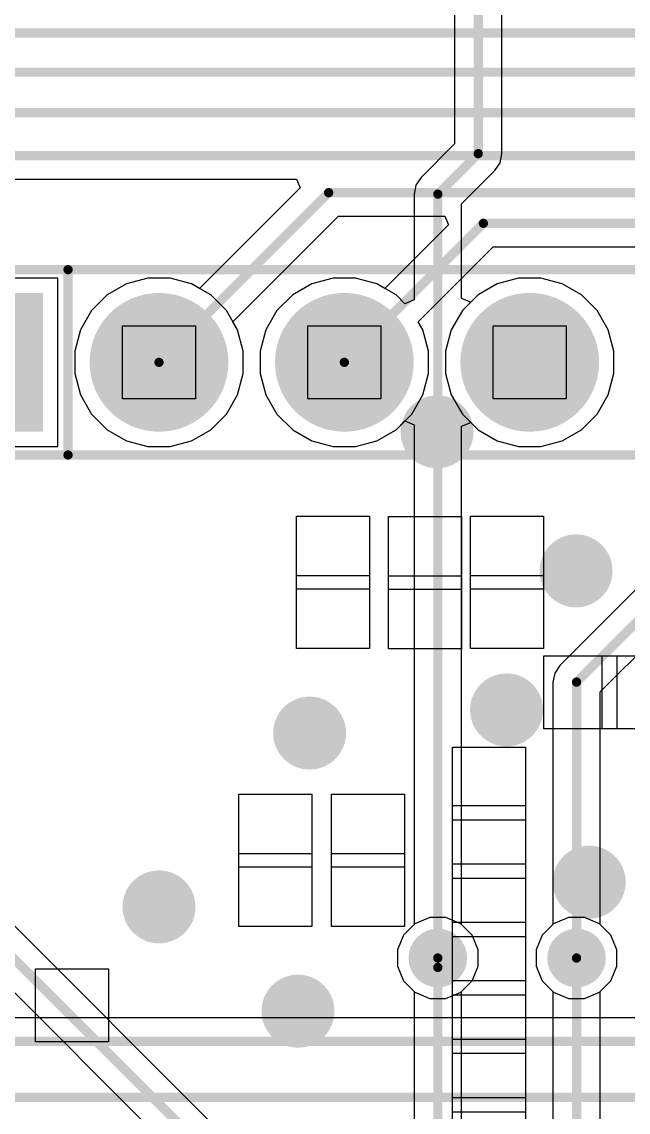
# Model space of a CAD drawing. Header units: millimetres. Extents: x -0.36 to 5.33, y -0.63 to 3.45.
# Drawn here: x 2.384 to 2.711, y 1.882 to 2.47 of the extents above; entities that cross this region are included whole.
import ezdxf

# ---------------------------------------------------------------- set-up
doc = ezdxf.new("R2010")
doc.units = ezdxf.units.MM
doc.header["$MEASUREMENT"] = 0
for name, color, linetype in [('BottomLayer', 5, 'Continuous'), ('BottomSolder', 6, 'Continuous'), ('Mechanical1', 6, 'Continuous'), ('MultiLayer', 9, 'Continuous'), ('PadHoleLayer', 156, 'Continuous'), ('TopLayer', 1, 'Continuous'), ('TopOverlay', 2, 'Continuous'), ('TopSolder', 216, 'Continuous'), ('ViaHoleLayer', 16, 'Continuous')]:
    doc.layers.add(name, color=color, linetype=linetype)

# ---------------------------------------------------------------- blocks, each defined once
blk = doc.blocks.new('HDR_1_8_TH______16')
at = {"layer": 'BottomLayer'}
blk.add_hatch(color=5, dxfattribs=at).paths.add_polyline_path([(-0.38543, 0.03543), (-0.31457, 0.03543), (-0.31457, -0.03543), (-0.38543, -0.03543)])
h = blk.add_hatch(color=5, dxfattribs=at)
edge = h.paths.add_edge_path()
edge.add_arc((-0.25, 0), 0.03543, 0, 360)
h = blk.add_hatch(color=5, dxfattribs=at)
edge = h.paths.add_edge_path()
edge.add_arc((-0.15, 0), 0.03543, 0, 360)
h = blk.add_hatch(color=5, dxfattribs=at)
edge = h.paths.add_edge_path()
edge.add_arc((-0.05, 0), 0.03543, 0, 360)
h = blk.add_hatch(color=5, dxfattribs=at)
edge = h.paths.add_edge_path()
edge.add_arc((0.05, 0), 0.03543, 0, 360)
h = blk.add_hatch(color=5, dxfattribs=at)
edge = h.paths.add_edge_path()
edge.add_arc((0.15, 0), 0.03543, 0, 360)
h = blk.add_hatch(color=5, dxfattribs=at)
edge = h.paths.add_edge_path()
edge.add_arc((0.25, 0), 0.03543, 0, 360)
h = blk.add_hatch(color=5, dxfattribs=at)
edge = h.paths.add_edge_path()
edge.add_arc((0.35, 0), 0.03543, 0, 360)
at = {"layer": 'BottomSolder'}
blk.add_hatch(color=6, dxfattribs=at).paths.add_polyline_path([(-0.38743, 0.03743), (-0.31257, 0.03743), (-0.31257, -0.03743), (-0.38743, -0.03743)])
h = blk.add_hatch(color=6, dxfattribs=at)
edge = h.paths.add_edge_path()
edge.add_arc((-0.25, 0), 0.03743, 0, 360)
h = blk.add_hatch(color=6, dxfattribs=at)
edge = h.paths.add_edge_path()
edge.add_arc((-0.15, 0), 0.03743, 0, 360)
h = blk.add_hatch(color=6, dxfattribs=at)
edge = h.paths.add_edge_path()
edge.add_arc((-0.05, 0), 0.03743, 0, 360)
h = blk.add_hatch(color=6, dxfattribs=at)
edge = h.paths.add_edge_path()
edge.add_arc((0.05, 0), 0.03743, 0, 360)
h = blk.add_hatch(color=6, dxfattribs=at)
edge = h.paths.add_edge_path()
edge.add_arc((0.15, 0), 0.03743, 0, 360)
h = blk.add_hatch(color=6, dxfattribs=at)
edge = h.paths.add_edge_path()
edge.add_arc((0.25, 0), 0.03743, 0, 360)
h = blk.add_hatch(color=6, dxfattribs=at)
edge = h.paths.add_edge_path()
edge.add_arc((0.35, 0), 0.03743, 0, 360)
at = {"layer": 'MultiLayer'}
blk.add_hatch(color=9, dxfattribs=at).paths.add_polyline_path([(-0.38543, 0.03543), (-0.31457, 0.03543), (-0.31457, -0.03543), (-0.38543, -0.03543)])
h = blk.add_hatch(color=9, dxfattribs=at)
edge = h.paths.add_edge_path()
edge.add_arc((-0.25, 0), 0.03543, 0, 360)
h = blk.add_hatch(color=9, dxfattribs=at)
edge = h.paths.add_edge_path()
edge.add_arc((-0.15, 0), 0.03543, 0, 360)
h = blk.add_hatch(color=9, dxfattribs=at)
edge = h.paths.add_edge_path()
edge.add_arc((-0.05, 0), 0.03543, 0, 360)
h = blk.add_hatch(color=9, dxfattribs=at)
edge = h.paths.add_edge_path()
edge.add_arc((0.05, 0), 0.03543, 0, 360)
h = blk.add_hatch(color=9, dxfattribs=at)
edge = h.paths.add_edge_path()
edge.add_arc((0.15, 0), 0.03543, 0, 360)
h = blk.add_hatch(color=9, dxfattribs=at)
edge = h.paths.add_edge_path()
edge.add_arc((0.25, 0), 0.03543, 0, 360)
h = blk.add_hatch(color=9, dxfattribs=at)
edge = h.paths.add_edge_path()
edge.add_arc((0.35, 0), 0.03543, 0, 360)
at = {"layer": 'PadHoleLayer'}
h = blk.add_hatch(color=156, dxfattribs=at)
edge = h.paths.add_edge_path()
edge.add_arc((-0.35, 0), 0.01969, 0, 360)
h = blk.add_hatch(color=156, dxfattribs=at)
edge = h.paths.add_edge_path()
edge.add_arc((-0.25, 0), 0.01969, 0, 360)
h = blk.add_hatch(color=156, dxfattribs=at)
edge = h.paths.add_edge_path()
edge.add_arc((-0.15, 0), 0.01969, 0, 360)
h = blk.add_hatch(color=156, dxfattribs=at)
edge = h.paths.add_edge_path()
edge.add_arc((-0.05, 0), 0.01969, 0, 360)
h = blk.add_hatch(color=156, dxfattribs=at)
edge = h.paths.add_edge_path()
edge.add_arc((0.05, 0), 0.01969, 0, 360)
h = blk.add_hatch(color=156, dxfattribs=at)
edge = h.paths.add_edge_path()
edge.add_arc((0.15, 0), 0.01969, 0, 360)
h = blk.add_hatch(color=156, dxfattribs=at)
edge = h.paths.add_edge_path()
edge.add_arc((0.25, 0), 0.01969, 0, 360)
h = blk.add_hatch(color=156, dxfattribs=at)
edge = h.paths.add_edge_path()
edge.add_arc((0.35, 0), 0.01969, 0, 360)
at = {"layer": 'TopLayer'}
blk.add_hatch(color=1, dxfattribs=at).paths.add_polyline_path([(-0.38543, 0.03543), (-0.31457, 0.03543), (-0.31457, -0.03543), (-0.38543, -0.03543)])
h = blk.add_hatch(color=1, dxfattribs=at)
edge = h.paths.add_edge_path()
edge.add_arc((-0.25, 0), 0.03543, 0, 360)
h = blk.add_hatch(color=1, dxfattribs=at)
edge = h.paths.add_edge_path()
edge.add_arc((-0.15, 0), 0.03543, 0, 360)
h = blk.add_hatch(color=1, dxfattribs=at)
edge = h.paths.add_edge_path()
edge.add_arc((-0.05, 0), 0.03543, 0, 360)
h = blk.add_hatch(color=1, dxfattribs=at)
edge = h.paths.add_edge_path()
edge.add_arc((0.05, 0), 0.03543, 0, 360)
h = blk.add_hatch(color=1, dxfattribs=at)
edge = h.paths.add_edge_path()
edge.add_arc((0.15, 0), 0.03543, 0, 360)
h = blk.add_hatch(color=1, dxfattribs=at)
edge = h.paths.add_edge_path()
edge.add_arc((0.25, 0), 0.03543, 0, 360)
h = blk.add_hatch(color=1, dxfattribs=at)
edge = h.paths.add_edge_path()
edge.add_arc((0.35, 0), 0.03543, 0, 360)
at = {"layer": 'TopSolder'}
blk.add_hatch(color=216, dxfattribs=at).paths.add_polyline_path([(-0.38743, 0.03743), (-0.31257, 0.03743), (-0.31257, -0.03743), (-0.38743, -0.03743)])
h = blk.add_hatch(color=216, dxfattribs=at)
edge = h.paths.add_edge_path()
edge.add_arc((-0.25, 0), 0.03743, 0, 360)
h = blk.add_hatch(color=216, dxfattribs=at)
edge = h.paths.add_edge_path()
edge.add_arc((-0.15, 0), 0.03743, 0, 360)
h = blk.add_hatch(color=216, dxfattribs=at)
edge = h.paths.add_edge_path()
edge.add_arc((-0.05, 0), 0.03743, 0, 360)
h = blk.add_hatch(color=216, dxfattribs=at)
edge = h.paths.add_edge_path()
edge.add_arc((0.05, 0), 0.03743, 0, 360)
h = blk.add_hatch(color=216, dxfattribs=at)
edge = h.paths.add_edge_path()
edge.add_arc((0.15, 0), 0.03743, 0, 360)
h = blk.add_hatch(color=216, dxfattribs=at)
edge = h.paths.add_edge_path()
edge.add_arc((0.25, 0), 0.03743, 0, 360)
h = blk.add_hatch(color=216, dxfattribs=at)
edge = h.paths.add_edge_path()
edge.add_arc((0.35, 0), 0.03743, 0, 360)
at = {"layer": 'TopOverlay', "const_width": 0.005}
for points in [[(-0.4, 0.05), (0.4, 0.05)], [(-0.4, -0.05), (-0.4, 0.05)], [(-0.29907, -0.05), (-0.29907, 0.05)], [(0.4, -0.05), (0.4, 0.05)], [(-0.4, -0.05), (0.4, -0.05)]]:
    blk.add_lwpolyline(points, dxfattribs=at)
at = {"layer": 'TopOverlay', "const_width": 0.0025}
for points in [[(-0.40125, 0.05, 1), (-0.39875, 0.05, 1)], [(-0.40125, 0.05, 1), (-0.39875, 0.05, 1)], [(-0.30032, 0.05, 1), (-0.29782, 0.05, 1)], [(0.39875, 0.05, 1), (0.40125, 0.05, 1)], [(0.39875, 0.05, 1), (0.40125, 0.05, 1)], [(-0.40125, -0.05, 1), (-0.39875, -0.05, 1)], [(-0.40125, -0.05, 1), (-0.39875, -0.05, 1)], [(-0.30032, -0.05, 1), (-0.29782, -0.05, 1)], [(0.39875, -0.05, 1), (0.40125, -0.05, 1)], [(0.39875, -0.05, 1), (0.40125, -0.05, 1)]]:
    blk.add_lwpolyline(points, format="xyb", close=True, dxfattribs=at)

msp = doc.modelspace()

# ---------------------------------------------------------------- hatches: boundary and pattern name
at = {"layer": 'BottomLayer'}
h = msp.add_hatch(color=5, dxfattribs=at)
edge = h.paths.add_edge_path()
edge.add_arc((2.60816, 1.96515), 0.01181, 0, 360)
h = msp.add_hatch(color=5, dxfattribs=at)
edge = h.paths.add_edge_path()
edge.add_arc((2.683, 1.96515), 0.01181, 0, 360)
at = {"layer": 'BottomSolder'}
h = msp.add_hatch(color=6, dxfattribs=at)
edge = h.paths.add_edge_path()
edge.add_arc((2.60816, 1.96515), 0.01581, 0, 360)
h = msp.add_hatch(color=6, dxfattribs=at)
edge = h.paths.add_edge_path()
edge.add_arc((2.683, 1.96515), 0.01581, 0, 360)
at = {"layer": 'TopLayer'}
h = msp.add_hatch(color=1, dxfattribs=at)
edge = h.paths.add_edge_path()
edge.add_arc((2.60816, 1.96515), 0.01181, 0, 360)
h = msp.add_hatch(color=1, dxfattribs=at)
edge = h.paths.add_edge_path()
edge.add_arc((2.683, 1.96515), 0.01181, 0, 360)
at = {"layer": 'TopSolder'}
h = msp.add_hatch(color=216, dxfattribs=at)
edge = h.paths.add_edge_path()
edge.add_arc((2.60816, 1.96515), 0.01581, 0, 360)
h = msp.add_hatch(color=216, dxfattribs=at)
edge = h.paths.add_edge_path()
edge.add_arc((2.683, 1.96515), 0.01581, 0, 360)
at = {"layer": 'ViaHoleLayer'}
h = msp.add_hatch(color=16, dxfattribs=at)
edge = h.paths.add_edge_path()
edge.add_arc((2.60816, 1.96515), 0.00591, 0, 360)
h = msp.add_hatch(color=16, dxfattribs=at)
edge = h.paths.add_edge_path()
edge.add_arc((2.683, 1.96515), 0.00591, 0, 360)

# ---------------------------------------------------------------- linework, layer by layer
at = {"layer": 'BottomLayer'}
for p, q in [((2.61721, 2.68818), (2.61721, 2.40432)), ((2.6427, 2.39904), (2.6427, 2.68818)), ((2.61721, 2.40432), (2.59915, 2.38625)), ((2.63896, 2.39003), (2.64173, 2.39416)), ((2.64173, 2.39416), (2.6427, 2.39904)), ((2.6209, 2.37196), (2.63896, 2.39003)), ((2.59915, 2.38625), (2.59638, 2.38212)), ((2.59638, 2.38212), (2.59541, 2.37724)), ((2.59541, 2.37724), (2.59541, 2.32014)), ((2.6209, 2.32097), (2.6209, 2.37196)), ((2.40318, 2.33192), (2.31231, 2.33192)), ((2.40318, 2.24106), (2.40318, 2.33192)), ((2.45176, 2.33192), (2.44021, 2.32883)), ((2.46372, 2.33192), (2.45176, 2.33192)), ((2.47528, 2.32883), (2.46372, 2.33192)), ((2.55176, 2.33192), (2.54021, 2.32883)), ((2.56372, 2.33192), (2.55176, 2.33192)), ((2.57528, 2.32883), (2.56372, 2.33192)), ((2.65176, 2.33192), (2.64021, 2.32883)), ((2.66372, 2.33192), (2.65176, 2.33192)), ((2.67528, 2.32883), (2.66372, 2.33192)), ((2.44021, 2.32883), (2.42985, 2.32285)), ((2.48564, 2.32285), (2.47528, 2.32883)), ((2.54021, 2.32883), (2.52985, 2.32285)), ((2.58564, 2.32285), (2.57528, 2.32883)), ((2.64021, 2.32883), (2.62985, 2.32285)), ((2.68564, 2.32285), (2.67528, 2.32883)), ((2.42985, 2.32285), (2.42139, 2.31439)), ((2.4941, 2.31439), (2.48564, 2.32285)), ((2.52985, 2.32285), (2.52139, 2.31439)), ((2.59041, 2.31807), (2.58564, 2.32285)), ((2.59541, 2.32014), (2.59041, 2.31807)), ((2.6259, 2.3189), (2.6209, 2.32097)), ((2.62985, 2.32285), (2.6259, 2.3189)), ((2.6941, 2.31439), (2.68564, 2.32285)), ((2.42139, 2.31439), (2.41541, 2.30403)), ((2.50008, 2.30403), (2.4941, 2.31439)), ((2.52139, 2.31439), (2.51541, 2.30403)), ((2.70008, 2.30403), (2.6941, 2.31439)), ((2.41541, 2.30403), (2.41231, 2.29247)), ((2.50318, 2.29247), (2.50008, 2.30403)), ((2.51541, 2.30403), (2.51231, 2.29247)), ((2.70318, 2.29247), (2.70008, 2.30403)), ((2.41231, 2.29247), (2.41231, 2.28051)), ((2.50318, 2.28051), (2.50318, 2.29247)), ((2.51231, 2.29247), (2.51231, 2.28051)), ((2.70318, 2.28051), (2.70318, 2.29247)), ((2.41231, 2.28051), (2.41541, 2.26895)), ((2.50008, 2.26895), (2.50318, 2.28051)), ((2.51231, 2.28051), (2.51541, 2.26895)), ((2.70008, 2.26895), (2.70318, 2.28051)), ((2.41541, 2.26895), (2.42139, 2.25859)), ((2.4941, 2.25859), (2.50008, 2.26895)), ((2.51541, 2.26895), (2.52139, 2.25859)), ((2.6941, 2.25859), (2.70008, 2.26895)), ((2.42139, 2.25859), (2.42985, 2.25013)), ((2.48564, 2.25013), (2.4941, 2.25859)), ((2.52139, 2.25859), (2.52985, 2.25013)), ((2.58564, 2.25013), (2.59041, 2.25491)), ((2.59041, 2.25491), (2.59541, 2.25284)), ((2.59541, 2.25284), (2.59541, 1.98325)), ((2.6209, 2.25201), (2.6259, 2.25408)), ((2.6259, 2.25408), (2.62985, 2.25013)), ((2.68564, 2.25013), (2.6941, 2.25859)), ((2.42985, 2.25013), (2.44021, 2.24415)), ((2.47528, 2.24415), (2.48564, 2.25013)), ((2.52985, 2.25013), (2.54021, 2.24415)), ((2.57528, 2.24415), (2.58564, 2.25013)), ((2.6209, 1.98325), (2.6209, 2.25201)), ((2.62985, 2.25013), (2.64021, 2.24415)), ((2.79825, 2.24727), (2.67399, 2.12301)), ((2.67528, 2.24415), (2.68564, 2.25013)), ((2.31231, 2.24106), (2.40318, 2.24106)), ((2.44021, 2.24415), (2.45176, 2.24106)), ((2.45176, 2.24106), (2.46372, 2.24106)), ((2.46372, 2.24106), (2.47528, 2.24415)), ((2.54021, 2.24415), (2.55176, 2.24106)), ((2.55176, 2.24106), (2.56372, 2.24106)), ((2.56372, 2.24106), (2.57528, 2.24415)), ((2.64021, 2.24415), (2.65176, 2.24106)), ((2.65176, 2.24106), (2.66372, 2.24106)), ((2.66372, 2.24106), (2.67528, 2.24415)), ((2.69574, 2.10872), (2.82, 2.23298)), ((2.67123, 2.11888), (2.67026, 2.114)), ((2.67399, 2.12301), (2.67123, 2.11888)), ((2.67026, 2.114), (2.67026, 1.98325)), ((2.69574, 1.98325), (2.69574, 2.10872)), ((2.59541, 1.98325), (2.58967, 1.9775)), ((2.62665, 1.9775), (2.6209, 1.98325)), ((2.67026, 1.98325), (2.66451, 1.9775)), ((2.70149, 1.9775), (2.69574, 1.98325)), ((2.58967, 1.9775), (2.58635, 1.96949)), ((2.62997, 1.96949), (2.62665, 1.9775)), ((2.66451, 1.9775), (2.66119, 1.96949)), ((2.70481, 1.96949), (2.70149, 1.9775)), ((2.58635, 1.96949), (2.58635, 1.96081)), ((2.62997, 1.96081), (2.62997, 1.96949)), ((2.66119, 1.96949), (2.66119, 1.96081)), ((2.70481, 1.96081), (2.70481, 1.96949)), ((2.58635, 1.96081), (2.58967, 1.95279)), ((2.62665, 1.95279), (2.62997, 1.96081)), ((2.66119, 1.96081), (2.66451, 1.95279)), ((2.70149, 1.95279), (2.70481, 1.96081)), ((2.58967, 1.95279), (2.5958, 1.94666)), ((2.62051, 1.94666), (2.62665, 1.95279)), ((2.66451, 1.95279), (2.67065, 1.94666)), ((2.69535, 1.94666), (2.70149, 1.95279)), ((2.5958, 1.94666), (2.60382, 1.94334)), ((2.60382, 1.94334), (2.6125, 1.94334)), ((2.6125, 1.94334), (2.62051, 1.94666)), ((2.67065, 1.94666), (2.67866, 1.94334)), ((2.67866, 1.94334), (2.68734, 1.94334)), ((2.68734, 1.94334), (2.69535, 1.94666)), ((2.92725, 1.93289), (2.22219, 1.93289))]:
    msp.add_line(p, q, dxfattribs=at)
at = {"layer": 'BottomLayer', "const_width": 0.005}
for points in [[(2.62995, 2.39904), (2.62995, 2.82258)], [(2.60816, 2.37724), (2.62995, 2.39904)], [(2.60816, 1.96515), (2.60816, 2.37724)], [(2.683, 2.114), (2.81099, 2.24199)], [(2.683, 1.96515), (2.683, 2.114)], [(2.18585, 1.92015), (2.94416, 1.92015)], [(2.189, 1.89), (2.96125, 1.89)]]:
    msp.add_lwpolyline(points, dxfattribs=at)
at = {"layer": 'BottomLayer', "const_width": 0.0025}
for points in [[(2.6287, 2.39904, 1), (2.6312, 2.39904, 1)], [(2.6287, 2.39904, 1), (2.6312, 2.39904, 1)], [(2.60691, 2.37724, 1), (2.60941, 2.37724, 1)], [(2.60691, 2.37724, 1), (2.60941, 2.37724, 1)], [(2.68175, 2.114, 1), (2.68425, 2.114, 1)], [(2.68175, 2.114, 1), (2.68425, 2.114, 1)], [(2.60691, 1.96515, 1), (2.60941, 1.96515, 1)], [(2.68175, 1.96515, 1), (2.68425, 1.96515, 1)]]:
    msp.add_lwpolyline(points, format="xyb", close=True, dxfattribs=at)
at = {"layer": 'Mechanical1'}
for p, q in [((2.43806, 2.26681), (2.43806, 2.30618)), ((2.43806, 2.30618), (2.47743, 2.30618)), ((2.47743, 2.30618), (2.47743, 2.26681)), ((2.53806, 2.26681), (2.53806, 2.30618)), ((2.53806, 2.30618), (2.57743, 2.30618)), ((2.57743, 2.30618), (2.57743, 2.26681)), ((2.63806, 2.26681), (2.63806, 2.30618)), ((2.63806, 2.30618), (2.67743, 2.30618)), ((2.67743, 2.30618), (2.67743, 2.26681)), ((2.47743, 2.26681), (2.43806, 2.26681)), ((2.57743, 2.26681), (2.53806, 2.26681)), ((2.67743, 2.26681), (2.63806, 2.26681)), ((2.532, 2.20352), (2.57137, 2.20352)), ((2.532, 2.16415), (2.532, 2.20352)), ((2.57137, 2.20352), (2.57137, 2.16415)), ((2.58162, 2.16396), (2.58162, 2.20333)), ((2.58162, 2.20333), (2.62099, 2.20333)), ((2.62099, 2.20333), (2.62099, 2.16396)), ((2.62575, 2.20352), (2.66512, 2.20352)), ((2.62575, 2.16415), (2.62575, 2.20352)), ((2.66512, 2.20352), (2.66512, 2.16415)), ((2.532, 2.17152), (2.57137, 2.17152)), ((2.532, 2.13215), (2.532, 2.17152)), ((2.57137, 2.17152), (2.57137, 2.13215)), ((2.58162, 2.13196), (2.58162, 2.17133)), ((2.58162, 2.17133), (2.62099, 2.17133)), ((2.62099, 2.17133), (2.62099, 2.13196)), ((2.62575, 2.17152), (2.66512, 2.17152)), ((2.62575, 2.13215), (2.62575, 2.17152)), ((2.66512, 2.17152), (2.66512, 2.13215)), ((2.57137, 2.16415), (2.532, 2.16415)), ((2.62099, 2.16396), (2.58162, 2.16396)), ((2.66512, 2.16415), (2.62575, 2.16415)), ((2.57137, 2.13215), (2.532, 2.13215)), ((2.62099, 2.13196), (2.58162, 2.13196)), ((2.66512, 2.13215), (2.62575, 2.13215)), ((2.66532, 2.0888), (2.66532, 2.12818)), ((2.66532, 2.12818), (2.70469, 2.12818)), ((2.69682, 2.0888), (2.69682, 2.12818)), ((2.69682, 2.12818), (2.73619, 2.12818)), ((2.70469, 2.12818), (2.70469, 2.0888)), ((2.70469, 2.0888), (2.66532, 2.0888)), ((2.73619, 2.0888), (2.69682, 2.0888)), ((2.61606, 2.03954), (2.61606, 2.07891)), ((2.61606, 2.07891), (2.65543, 2.07891)), ((2.65543, 2.07891), (2.65543, 2.03954)), ((2.50075, 2.05352), (2.54012, 2.05352)), ((2.50075, 2.01415), (2.50075, 2.05352)), ((2.54012, 2.05352), (2.54012, 2.01415)), ((2.55075, 2.05352), (2.59012, 2.05352)), ((2.55075, 2.01415), (2.55075, 2.05352)), ((2.59012, 2.05352), (2.59012, 2.01415)), ((2.61606, 2.00805), (2.61606, 2.04742)), ((2.61606, 2.04742), (2.65543, 2.04742)), ((2.65543, 2.04742), (2.65543, 2.00805)), ((2.65543, 2.03954), (2.61606, 2.03954)), ((2.50075, 2.02152), (2.54012, 2.02152)), ((2.50075, 1.98215), (2.50075, 2.02152)), ((2.54012, 2.02152), (2.54012, 1.98215)), ((2.55075, 2.02152), (2.59012, 2.02152)), ((2.55075, 1.98215), (2.55075, 2.02152)), ((2.59012, 2.02152), (2.59012, 1.98215)), ((2.54012, 2.01415), (2.50075, 2.01415)), ((2.59012, 2.01415), (2.55075, 2.01415)), ((2.61606, 1.97655), (2.61606, 2.01592)), ((2.61606, 2.01592), (2.65543, 2.01592)), ((2.65543, 2.01592), (2.65543, 1.97655)), ((2.65543, 2.00805), (2.61606, 2.00805)), ((2.61606, 1.94505), (2.61606, 1.98442)), ((2.61606, 1.98442), (2.65543, 1.98442)), ((2.65543, 1.98442), (2.65543, 1.94505)), ((2.54012, 1.98215), (2.50075, 1.98215)), ((2.59012, 1.98215), (2.55075, 1.98215)), ((2.65543, 1.97655), (2.61606, 1.97655)), ((2.39118, 1.91993), (2.39118, 1.9593)), ((2.39118, 1.9593), (2.43055, 1.9593)), ((2.43055, 1.9593), (2.43055, 1.91993)), ((2.61606, 1.91356), (2.61606, 1.95293)), ((2.61606, 1.95293), (2.65543, 1.95293)), ((2.65543, 1.95293), (2.65543, 1.91356)), ((2.65543, 1.94505), (2.61606, 1.94505)), ((2.43055, 1.91993), (2.39118, 1.91993)), ((2.61606, 1.88206), (2.61606, 1.92143)), ((2.61606, 1.92143), (2.65543, 1.92143)), ((2.65543, 1.92143), (2.65543, 1.88206)), ((2.65543, 1.91356), (2.61606, 1.91356)), ((2.61606, 1.85056), (2.61606, 1.88993)), ((2.61606, 1.88993), (2.65543, 1.88993)), ((2.65543, 1.88993), (2.65543, 1.85056)), ((2.65543, 1.88206), (2.61606, 1.88206))]:
    msp.add_line(p, q, dxfattribs=at)
at = {"layer": 'Mechanical1', "const_width": 0.01969}
for points in [[(2.60774, 2.23915, -1), (2.60774, 2.25883)], [(2.60774, 2.25883, -1), (2.60774, 2.23915)], [(2.68274, 2.16415, -1), (2.68274, 2.18383)], [(2.68274, 2.18383, -1), (2.68274, 2.16415)], [(2.64524, 2.08915, -1), (2.64524, 2.10883)], [(2.64524, 2.10883, -1), (2.64524, 2.08915)], [(2.53899, 2.07665, -1), (2.53899, 2.09633)], [(2.53899, 2.09633, -1), (2.53899, 2.07665)], [(2.68982, 1.99622, -1), (2.68982, 2.01591)], [(2.68982, 2.01591, -1), (2.68982, 1.99622)], [(2.45774, 1.9829, -1), (2.45774, 2.00258)], [(2.45774, 2.00258, -1), (2.45774, 1.9829)], [(2.53274, 1.92665, -1), (2.53274, 1.94633)], [(2.53274, 1.94633, -1), (2.53274, 1.92665)]]:
    msp.add_lwpolyline(points, format="xyb", dxfattribs=at)
at = {"layer": 'Mechanical1', "const_width": 0.00984}
for points in [[(2.60282, 2.25883, 1), (2.61266, 2.25883, 1)], [(2.60282, 2.25883, 1), (2.61266, 2.25883, 1)], [(2.60282, 2.23915, 1), (2.61266, 2.23915, 1)], [(2.60282, 2.23915, 1), (2.61266, 2.23915, 1)], [(2.67782, 2.18383, 1), (2.68766, 2.18383, 1)], [(2.67782, 2.18383, 1), (2.68766, 2.18383, 1)], [(2.67782, 2.16415, 1), (2.68766, 2.16415, 1)], [(2.67782, 2.16415, 1), (2.68766, 2.16415, 1)], [(2.64032, 2.10883, 1), (2.65016, 2.10883, 1)], [(2.64032, 2.10883, 1), (2.65016, 2.10883, 1)], [(2.53407, 2.09633, 1), (2.54392, 2.09633, 1)], [(2.53407, 2.09633, 1), (2.54392, 2.09633, 1)], [(2.64032, 2.08915, 1), (2.65016, 2.08915, 1)], [(2.64032, 2.08915, 1), (2.65016, 2.08915, 1)], [(2.53407, 2.07665, 1), (2.54392, 2.07665, 1)], [(2.53407, 2.07665, 1), (2.54392, 2.07665, 1)], [(2.6849, 2.01591, 1), (2.69474, 2.01591, 1)], [(2.6849, 2.01591, 1), (2.69474, 2.01591, 1)], [(2.45282, 2.00258, 1), (2.46266, 2.00258, 1)], [(2.45282, 2.00258, 1), (2.46266, 2.00258, 1)], [(2.6849, 1.99622, 1), (2.69474, 1.99622, 1)], [(2.6849, 1.99622, 1), (2.69474, 1.99622, 1)], [(2.45282, 1.9829, 1), (2.46266, 1.9829, 1)], [(2.45282, 1.9829, 1), (2.46266, 1.9829, 1)], [(2.52782, 1.94633, 1), (2.53766, 1.94633, 1)], [(2.52782, 1.94633, 1), (2.53766, 1.94633, 1)], [(2.52782, 1.92665, 1), (2.53766, 1.92665, 1)], [(2.52782, 1.92665, 1), (2.53766, 1.92665, 1)]]:
    msp.add_lwpolyline(points, format="xyb", close=True, dxfattribs=at)
at = {"layer": 'TopLayer'}
for p, q in [((2.21729, 2.38526), (2.53195, 2.38526)), ((2.53195, 2.38526), (2.53386, 2.38064)), ((2.53386, 2.38064), (2.47957, 2.32635)), ((2.4976, 2.30832), (2.55453, 2.36526)), ((2.55453, 2.36526), (2.61195, 2.36526)), ((2.61195, 2.36526), (2.61386, 2.36064)), ((2.61386, 2.36064), (2.57957, 2.32635)), ((2.5976, 2.30832), (2.63802, 2.34875)), ((2.63802, 2.34875), (2.98267, 2.34875)), ((2.40318, 2.33192), (2.31231, 2.33192)), ((2.40318, 2.24106), (2.40318, 2.33192)), ((2.45176, 2.33192), (2.44021, 2.32883)), ((2.46372, 2.33192), (2.45176, 2.33192)), ((2.47528, 2.32883), (2.46372, 2.33192)), ((2.55176, 2.33192), (2.54021, 2.32883)), ((2.56372, 2.33192), (2.55176, 2.33192)), ((2.57528, 2.32883), (2.56372, 2.33192)), ((2.65176, 2.33192), (2.64021, 2.32883)), ((2.66372, 2.33192), (2.65176, 2.33192)), ((2.67528, 2.32883), (2.66372, 2.33192)), ((2.44021, 2.32883), (2.42985, 2.32285)), ((2.47957, 2.32635), (2.47528, 2.32883)), ((2.54021, 2.32883), (2.52985, 2.32285)), ((2.57957, 2.32635), (2.57528, 2.32883)), ((2.64021, 2.32883), (2.62985, 2.32285)), ((2.68564, 2.32285), (2.67528, 2.32883)), ((2.42985, 2.32285), (2.42139, 2.31439)), ((2.52985, 2.32285), (2.52139, 2.31439)), ((2.62985, 2.32285), (2.62139, 2.31439)), ((2.6941, 2.31439), (2.68564, 2.32285)), ((2.42139, 2.31439), (2.41541, 2.30403)), ((2.52139, 2.31439), (2.51541, 2.30403)), ((2.62139, 2.31439), (2.61541, 2.30403)), ((2.70008, 2.30403), (2.6941, 2.31439)), ((2.50008, 2.30403), (2.4976, 2.30832)), ((2.60008, 2.30403), (2.5976, 2.30832)), ((2.41541, 2.30403), (2.41231, 2.29247)), ((2.50318, 2.29247), (2.50008, 2.30403)), ((2.51541, 2.30403), (2.51231, 2.29247)), ((2.60318, 2.29247), (2.60008, 2.30403)), ((2.61541, 2.30403), (2.61231, 2.29247)), ((2.70318, 2.29247), (2.70008, 2.30403)), ((2.41231, 2.29247), (2.41231, 2.28051)), ((2.50318, 2.28051), (2.50318, 2.29247)), ((2.51231, 2.29247), (2.51231, 2.28051)), ((2.60318, 2.28051), (2.60318, 2.29247)), ((2.61231, 2.29247), (2.61231, 2.28051)), ((2.70318, 2.28051), (2.70318, 2.29247)), ((2.41231, 2.28051), (2.41541, 2.26895)), ((2.50008, 2.26895), (2.50318, 2.28051)), ((2.51231, 2.28051), (2.51541, 2.26895)), ((2.60008, 2.26895), (2.60318, 2.28051)), ((2.61231, 2.28051), (2.61541, 2.26895)), ((2.70008, 2.26895), (2.70318, 2.28051)), ((2.41541, 2.26895), (2.42139, 2.25859)), ((2.4941, 2.25859), (2.50008, 2.26895)), ((2.51541, 2.26895), (2.52139, 2.25859)), ((2.5941, 2.25859), (2.60008, 2.26895)), ((2.61541, 2.26895), (2.62139, 2.25859)), ((2.6941, 2.25859), (2.70008, 2.26895)), ((2.42139, 2.25859), (2.42985, 2.25013)), ((2.48564, 2.25013), (2.4941, 2.25859)), ((2.52139, 2.25859), (2.52985, 2.25013)), ((2.58564, 2.25013), (2.5941, 2.25859)), ((2.62139, 2.25859), (2.62985, 2.25013)), ((2.68564, 2.25013), (2.6941, 2.25859)), ((2.42985, 2.25013), (2.44021, 2.24415)), ((2.47528, 2.24415), (2.48564, 2.25013)), ((2.52985, 2.25013), (2.54021, 2.24415)), ((2.57528, 2.24415), (2.58564, 2.25013)), ((2.62985, 2.25013), (2.64021, 2.24415)), ((2.67528, 2.24415), (2.68564, 2.25013)), ((2.31231, 2.24106), (2.40318, 2.24106)), ((2.44021, 2.24415), (2.45176, 2.24106)), ((2.45176, 2.24106), (2.46372, 2.24106)), ((2.46372, 2.24106), (2.47528, 2.24415)), ((2.54021, 2.24415), (2.55176, 2.24106)), ((2.55176, 2.24106), (2.56372, 2.24106)), ((2.56372, 2.24106), (2.57528, 2.24415)), ((2.64021, 2.24415), (2.65176, 2.24106)), ((2.65176, 2.24106), (2.66372, 2.24106)), ((2.66372, 2.24106), (2.67528, 2.24415)), ((2.58173, 1.78053), (2.18324, 2.17901)), ((2.16895, 2.15726), (2.91789, 1.40832)), ((2.5958, 1.98364), (2.58967, 1.9775)), ((2.60382, 1.98696), (2.5958, 1.98364)), ((2.6125, 1.98696), (2.60382, 1.98696)), ((2.62051, 1.98364), (2.6125, 1.98696)), ((2.62665, 1.9775), (2.62051, 1.98364)), ((2.67065, 1.98364), (2.66451, 1.9775)), ((2.67866, 1.98696), (2.67065, 1.98364)), ((2.68734, 1.98696), (2.67866, 1.98696)), ((2.69535, 1.98364), (2.68734, 1.98696)), ((2.70149, 1.9775), (2.69535, 1.98364)), ((2.58967, 1.9775), (2.58635, 1.96949)), ((2.62997, 1.96949), (2.62665, 1.9775)), ((2.66451, 1.9775), (2.66119, 1.96949)), ((2.70481, 1.96949), (2.70149, 1.9775)), ((2.58635, 1.96949), (2.58635, 1.96081)), ((2.62997, 1.96081), (2.62997, 1.96949)), ((2.66119, 1.96949), (2.66119, 1.96081)), ((2.70481, 1.96081), (2.70481, 1.96949)), ((2.58635, 1.96081), (2.58967, 1.95279)), ((2.62665, 1.95279), (2.62997, 1.96081)), ((2.66119, 1.96081), (2.66451, 1.95279)), ((2.70149, 1.95279), (2.70481, 1.96081)), ((2.58967, 1.95279), (2.59541, 1.94705)), ((2.59541, 1.94705), (2.59541, 1.79615)), ((2.6209, 1.94705), (2.62665, 1.95279)), ((2.6209, 1.79615), (2.6209, 1.94705)), ((2.66451, 1.95279), (2.67026, 1.94705)), ((2.67026, 1.94705), (2.67026, 1.8591)), ((2.69574, 1.94705), (2.70149, 1.95279)), ((2.69574, 1.8591), (2.69574, 1.94705))]:
    msp.add_line(p, q, dxfattribs=at)
at = {"layer": 'TopLayer', "const_width": 0.005}
for points in [[(2.21518, 2.46421), (2.81637, 2.46421)], [(2.21252, 2.443), (2.82217, 2.443)], [(2.21116, 2.42115), (2.83248, 2.42115)], [(2.21201, 2.398), (2.8378, 2.398)], [(2.45774, 2.28649), (2.54925, 2.378)], [(2.54925, 2.378), (4.29631, 2.378)], [(2.55774, 2.28649), (2.63274, 2.36149)], [(2.63274, 2.36149), (4.07382, 2.36149)], [(2.17423, 2.17), (2.95774, 1.38649)], [(2.683, 1.841), (2.683, 1.96515)], [(2.60816, 1.77805), (2.60816, 1.96008)]]:
    msp.add_lwpolyline(points, dxfattribs=at)
at = {"layer": 'TopLayer', "const_width": 0.0025}
for points in [[(2.548, 2.378, 1), (2.5505, 2.378, 1)], [(2.548, 2.378, 1), (2.5505, 2.378, 1)], [(2.63149, 2.36149, 1), (2.63399, 2.36149, 1)], [(2.63149, 2.36149, 1), (2.63399, 2.36149, 1)], [(2.45649, 2.28649, 1), (2.45899, 2.28649, 1)], [(2.55649, 2.28649, 1), (2.55899, 2.28649, 1)], [(2.68175, 1.96515, 1), (2.68425, 1.96515, 1)], [(2.60691, 1.96008, 1), (2.60941, 1.96008, 1)]]:
    msp.add_lwpolyline(points, format="xyb", close=True, dxfattribs=at)

# ---------------------------------------------------------------- block references
msp.add_blockref('HDR_1_8_TH______16', (2.70774, 2.28649))

doc.saveas('drawing.dxf')
